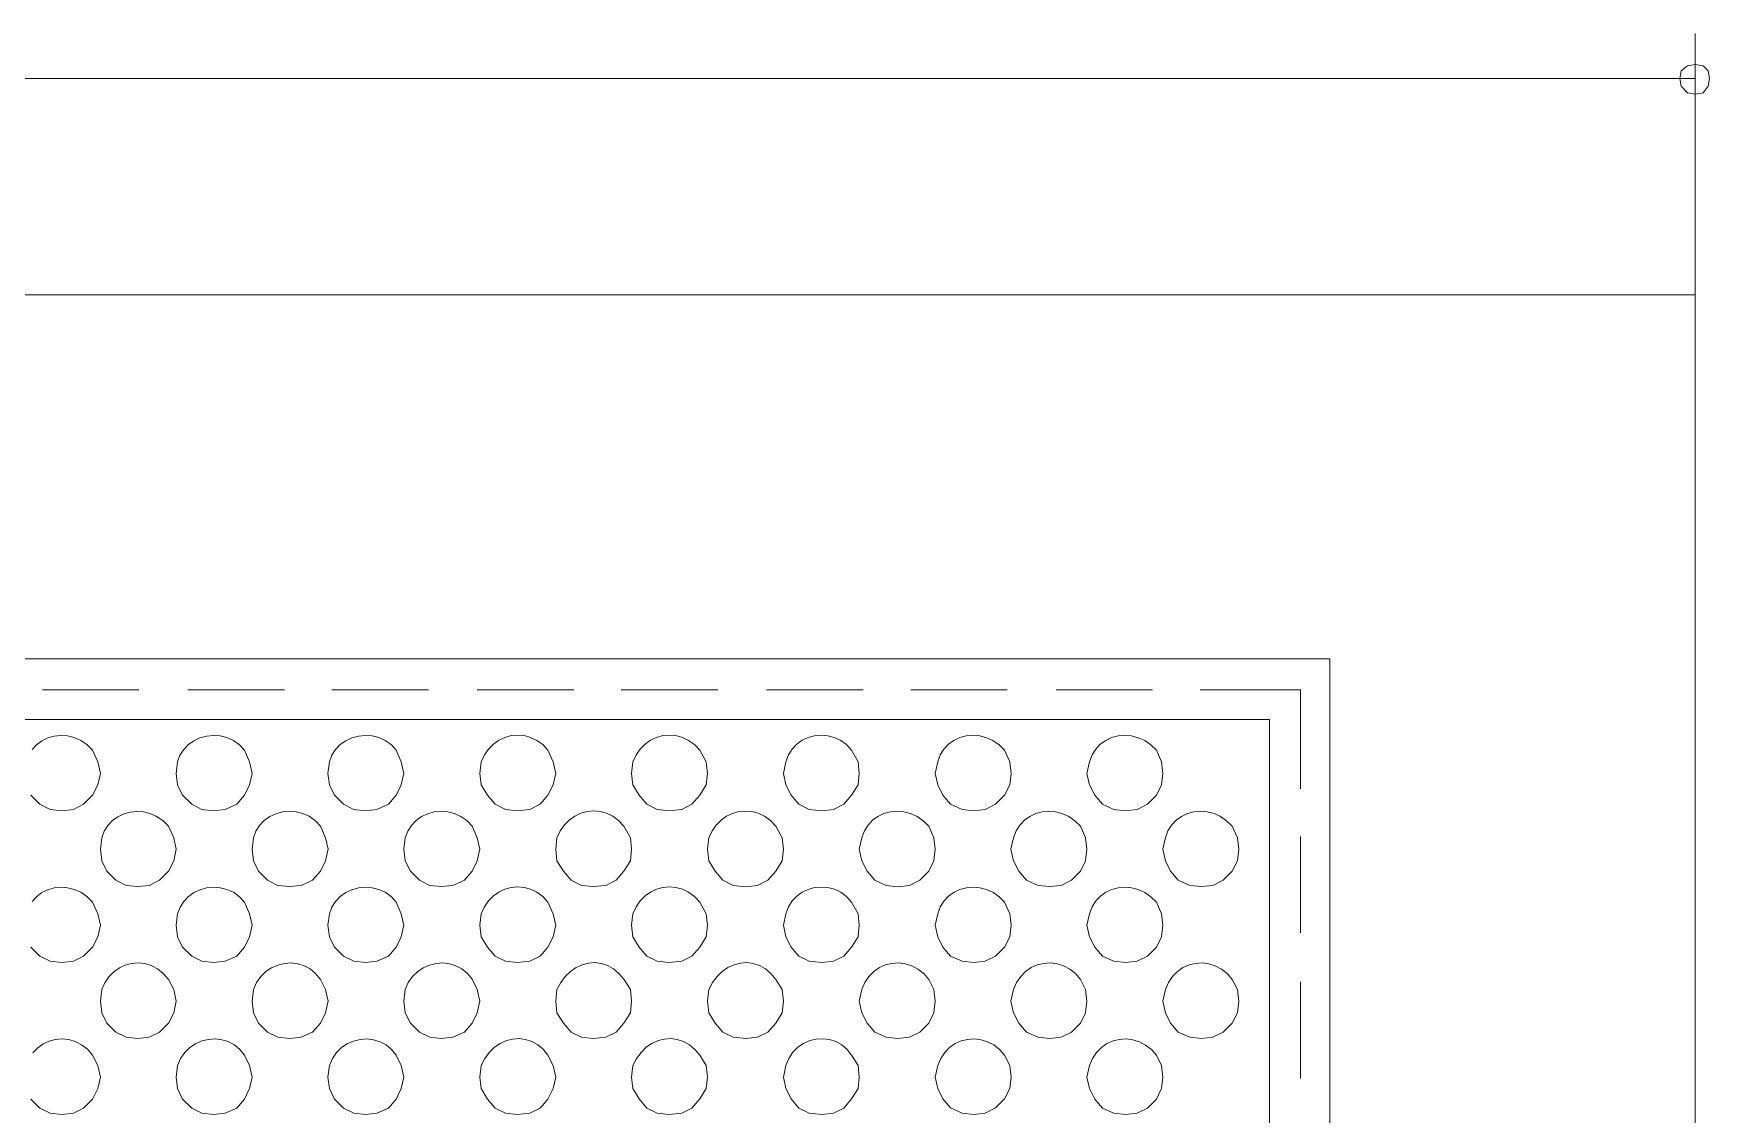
# Model space of a CAD drawing. Extents: x 0 to 248, y -13 to 228.
# Drawn here: x 105.48 to 139.03, y 109.62 to 131.25 of the extents above; entities that cross this region are included whole.
import ezdxf

# ---------------------------------------------------------------- set-up
doc = ezdxf.new("R2010")
doc.units = 0
doc.layers.add('GEOMETRY', color=7, linetype='Continuous')

msp = doc.modelspace()

# ---------------------------------------------------------------- linework, layer by layer
at = {"layer": 'GEOMETRY', "lineweight": 13}
for points in [[(138.747, 126.021), (138.747, 131.249)], [(31.075, 130.347), (138.747, 130.347)], [(31.075, 126.021), (138.747, 126.021)], [(138.747, 18.347), (138.747, 126.021)], [(38.363, 118.732), (131.433, 118.732)], [(131.433, 118.732), (131.433, 25.662)], [(105.656, 118.114), (107.587, 118.114)], [(108.566, 118.114), (110.497, 118.114)], [(111.45, 118.114), (113.381, 118.114)], [(114.36, 118.114), (116.291, 118.114)], [(117.244, 118.114), (119.176, 118.114)], [(120.154, 118.114), (122.086, 118.114)], [(123.038, 118.114), (124.97, 118.114)], [(125.949, 118.114), (127.88, 118.114)], [(128.833, 118.114), (130.842, 118.114)], [(130.841, 118.114), (130.841, 116.132)], [(39.599, 117.523), (130.223, 117.523)], [(130.223, 117.523), (130.223, 26.873)], [(105.422, 116.004), (105.603, 115.824), (105.808, 115.72), (106.041, 115.695), (106.273, 115.72), (106.478, 115.824), (106.659, 116.004), (106.762, 116.211), (106.814, 116.441), (106.814, 116.441), (106.762, 116.673), (106.659, 116.906), (106.544, 117.017), (106.42, 117.102), (106.289, 117.16), (106.154, 117.193), (106.019, 117.201), (105.887, 117.187), (105.76, 117.151), (105.642, 117.093), (105.536, 117.016), (105.445, 116.919)], [(130.841, 115.179), (130.841, 113.248)], [(105.422, 112.965), (105.603, 112.785), (105.808, 112.681), (106.041, 112.656), (106.273, 112.681), (106.478, 112.785), (106.659, 112.965), (106.762, 113.172), (106.814, 113.402), (106.814, 113.402), (106.762, 113.634), (106.659, 113.865), (106.545, 113.977), (106.421, 114.062), (106.291, 114.121), (106.157, 114.154), (106.022, 114.163), (105.89, 114.149), (105.763, 114.113), (105.645, 114.055), (105.539, 113.978), (105.447, 113.881)], [(130.841, 112.269), (130.841, 110.337)], [(105.422, 109.925), (105.603, 109.745), (105.808, 109.641), (106.041, 109.616), (106.273, 109.641), (106.478, 109.745), (106.659, 109.925), (106.762, 110.132), (106.814, 110.364), (106.814, 110.364), (106.762, 110.594), (106.659, 110.801), (106.553, 110.92), (106.436, 111.01), (106.311, 111.074), (106.181, 111.113), (106.049, 111.127), (105.918, 111.116), (105.791, 111.082), (105.671, 111.026), (105.561, 110.949), (105.464, 110.85)]]:
    msp.add_lwpolyline(points, dxfattribs=at)
for points in [[(139.031, 130.347), (139.005, 130.5), (138.902, 130.605), (138.747, 130.632), (138.593, 130.605), (138.464, 130.5), (138.439, 130.347), (138.464, 130.193), (138.593, 130.064), (138.747, 130.038), (138.902, 130.064), (139.005, 130.193), (139.031, 130.347)], [(109.853, 116.441), (109.801, 116.673), (109.699, 116.906), (109.596, 117.017), (109.478, 117.101), (109.349, 117.159), (109.214, 117.192), (109.077, 117.201), (108.94, 117.187), (108.808, 117.151), (108.686, 117.094), (108.575, 117.017), (108.482, 116.92), (108.408, 116.805), (108.359, 116.673), (108.333, 116.441), (108.359, 116.211), (108.461, 116.004), (108.642, 115.824), (108.848, 115.72), (109.08, 115.695), (109.312, 115.72), (109.543, 115.824), (109.699, 116.004), (109.801, 116.211), (109.853, 116.441)], [(112.891, 116.441), (112.839, 116.673), (112.738, 116.906), (112.634, 117.017), (112.516, 117.102), (112.388, 117.161), (112.253, 117.194), (112.116, 117.203), (111.979, 117.189), (111.848, 117.153), (111.725, 117.096), (111.615, 117.018), (111.521, 116.921), (111.448, 116.806), (111.398, 116.673), (111.371, 116.441), (111.398, 116.211), (111.5, 116.004), (111.681, 115.824), (111.886, 115.72), (112.119, 115.695), (112.35, 115.72), (112.582, 115.824), (112.738, 116.004), (112.839, 116.211), (112.891, 116.441)], [(115.93, 116.441), (115.878, 116.673), (115.776, 116.906), (115.67, 117.018), (115.553, 117.103), (115.429, 117.163), (115.3, 117.198), (115.169, 117.209), (115.039, 117.197), (114.912, 117.162), (114.792, 117.105), (114.682, 117.027), (114.584, 116.929), (114.502, 116.81), (114.437, 116.673), (114.41, 116.441), (114.437, 116.211), (114.566, 116.004), (114.72, 115.824), (114.925, 115.72), (115.158, 115.695), (115.415, 115.72), (115.621, 115.824), (115.776, 116.004), (115.878, 116.211), (115.93, 116.441)], [(118.968, 116.441), (118.944, 116.673), (118.815, 116.906), (118.709, 117.017), (118.592, 117.103), (118.468, 117.163), (118.338, 117.198), (118.207, 117.209), (118.077, 117.197), (117.95, 117.162), (117.83, 117.105), (117.72, 117.027), (117.622, 116.928), (117.54, 116.81), (117.475, 116.673), (117.449, 116.441), (117.475, 116.211), (117.603, 116.004), (117.758, 115.824), (117.964, 115.72), (118.197, 115.695), (118.453, 115.72), (118.659, 115.824), (118.815, 116.004), (118.944, 116.211), (118.968, 116.441)], [(122.008, 116.441), (121.984, 116.673), (121.854, 116.906), (121.752, 117.017), (121.637, 117.102), (121.512, 117.161), (121.38, 117.196), (121.246, 117.207), (121.113, 117.195), (120.984, 117.161), (120.864, 117.104), (120.755, 117.026), (120.663, 116.928), (120.59, 116.81), (120.54, 116.673), (120.489, 116.441), (120.54, 116.211), (120.643, 116.004), (120.798, 115.824), (121.004, 115.722), (121.261, 115.695), (121.493, 115.722), (121.7, 115.824), (121.854, 116.004), (121.984, 116.211), (122.008, 116.441)], [(125.047, 116.441), (125.023, 116.673), (124.918, 116.906), (124.806, 117.014), (124.684, 117.097), (124.554, 117.156), (124.42, 117.191), (124.284, 117.203), (124.15, 117.191), (124.022, 117.157), (123.903, 117.102), (123.795, 117.025), (123.703, 116.928), (123.63, 116.81), (123.579, 116.673), (123.528, 116.441), (123.579, 116.211), (123.683, 116.004), (123.837, 115.824), (124.068, 115.72), (124.3, 115.695), (124.532, 115.72), (124.738, 115.824), (124.918, 116.004), (125.023, 116.211), (125.047, 116.441)], [(128.086, 116.441), (128.06, 116.673), (127.957, 116.906), (127.846, 117.014), (127.724, 117.097), (127.594, 117.156), (127.459, 117.191), (127.323, 117.203), (127.19, 117.192), (127.061, 117.158), (126.942, 117.102), (126.834, 117.026), (126.742, 116.928), (126.669, 116.81), (126.618, 116.673), (126.566, 116.441), (126.618, 116.211), (126.722, 116.004), (126.875, 115.824), (127.107, 115.72), (127.339, 115.695), (127.571, 115.72), (127.777, 115.824), (127.957, 116.004), (128.06, 116.211), (128.086, 116.441)], [(108.334, 114.923), (108.282, 115.153), (108.179, 115.386), (108.064, 115.498), (107.94, 115.582), (107.809, 115.64), (107.675, 115.673), (107.54, 115.682), (107.408, 115.668), (107.281, 115.632), (107.164, 115.574), (107.057, 115.497), (106.966, 115.4), (106.892, 115.285), (106.84, 115.153), (106.814, 114.923), (106.84, 114.691), (106.943, 114.484), (107.123, 114.304), (107.329, 114.2), (107.561, 114.175), (107.792, 114.2), (107.999, 114.304), (108.179, 114.484), (108.282, 114.691), (108.334, 114.923)], [(111.372, 114.923), (111.321, 115.153), (111.218, 115.386), (111.114, 115.498), (110.996, 115.583), (110.867, 115.641), (110.733, 115.675), (110.596, 115.684), (110.46, 115.67), (110.329, 115.634), (110.206, 115.576), (110.096, 115.499), (110.003, 115.401), (109.929, 115.286), (109.879, 115.153), (109.852, 114.923), (109.879, 114.691), (109.982, 114.484), (110.162, 114.304), (110.368, 114.2), (110.6, 114.175), (110.832, 114.2), (111.062, 114.304), (111.218, 114.484), (111.321, 114.691), (111.372, 114.923)], [(114.411, 114.923), (114.36, 115.153), (114.257, 115.386), (114.152, 115.498), (114.034, 115.582), (113.906, 115.641), (113.772, 115.674), (113.635, 115.684), (113.499, 115.67), (113.368, 115.634), (113.246, 115.576), (113.136, 115.498), (113.042, 115.401), (112.968, 115.286), (112.917, 115.153), (112.891, 114.923), (112.917, 114.691), (113.021, 114.484), (113.201, 114.304), (113.407, 114.2), (113.639, 114.175), (113.87, 114.2), (114.101, 114.304), (114.257, 114.484), (114.36, 114.691), (114.411, 114.923)], [(117.45, 114.922), (117.425, 115.153), (117.296, 115.386), (117.189, 115.498), (117.072, 115.584), (116.947, 115.644), (116.818, 115.679), (116.687, 115.69), (116.557, 115.678), (116.431, 115.643), (116.312, 115.585), (116.202, 115.507), (116.104, 115.409), (116.021, 115.29), (115.956, 115.153), (115.93, 114.922), (115.956, 114.691), (116.085, 114.484), (116.24, 114.304), (116.446, 114.2), (116.678, 114.175), (116.934, 114.2), (117.14, 114.304), (117.296, 114.484), (117.425, 114.691), (117.45, 114.922)], [(120.489, 114.922), (120.463, 115.153), (120.335, 115.386), (120.228, 115.498), (120.111, 115.583), (119.987, 115.643), (119.857, 115.678), (119.726, 115.689), (119.596, 115.676), (119.47, 115.641), (119.35, 115.584), (119.24, 115.506), (119.142, 115.408), (119.06, 115.29), (118.995, 115.153), (118.968, 114.922), (118.995, 114.691), (119.124, 114.484), (119.279, 114.304), (119.485, 114.2), (119.743, 114.174), (119.973, 114.2), (120.179, 114.304), (120.335, 114.484), (120.463, 114.691), (120.489, 114.922)], [(123.528, 114.922), (123.502, 115.153), (123.399, 115.385), (123.288, 115.494), (123.165, 115.577), (123.035, 115.636), (122.9, 115.671), (122.764, 115.682), (122.631, 115.671), (122.503, 115.637), (122.383, 115.581), (122.276, 115.504), (122.184, 115.407), (122.11, 115.29), (122.059, 115.153), (122.007, 114.922), (122.059, 114.691), (122.163, 114.484), (122.318, 114.304), (122.549, 114.2), (122.781, 114.174), (123.012, 114.2), (123.218, 114.304), (123.399, 114.484), (123.502, 114.691), (123.528, 114.922)], [(126.566, 114.923), (126.541, 115.153), (126.437, 115.386), (126.326, 115.494), (126.204, 115.578), (126.073, 115.636), (125.939, 115.671), (125.803, 115.682), (125.669, 115.671), (125.541, 115.637), (125.422, 115.582), (125.314, 115.505), (125.222, 115.407), (125.149, 115.29), (125.098, 115.153), (125.046, 114.923), (125.098, 114.691), (125.202, 114.484), (125.356, 114.304), (125.587, 114.2), (125.82, 114.175), (126.051, 114.2), (126.257, 114.304), (126.437, 114.484), (126.541, 114.691), (126.566, 114.923)], [(129.605, 114.923), (129.58, 115.153), (129.476, 115.386), (129.364, 115.494), (129.242, 115.578), (129.111, 115.636), (128.977, 115.671), (128.841, 115.683), (128.708, 115.671), (128.58, 115.637), (128.461, 115.582), (128.353, 115.505), (128.262, 115.408), (128.188, 115.29), (128.137, 115.153), (128.085, 114.923), (128.137, 114.691), (128.241, 114.484), (128.394, 114.304), (128.626, 114.2), (128.859, 114.175), (129.089, 114.2), (129.295, 114.304), (129.476, 114.484), (129.58, 114.691), (129.605, 114.923)], [(109.853, 113.402), (109.801, 113.634), (109.699, 113.867), (109.596, 113.978), (109.478, 114.062), (109.349, 114.12), (109.214, 114.154), (109.077, 114.163), (108.94, 114.149), (108.809, 114.113), (108.686, 114.056), (108.576, 113.978), (108.482, 113.881), (108.409, 113.766), (108.359, 113.634), (108.333, 113.402), (108.359, 113.172), (108.461, 112.965), (108.642, 112.785), (108.848, 112.681), (109.08, 112.656), (109.312, 112.681), (109.543, 112.785), (109.699, 112.965), (109.801, 113.172), (109.853, 113.402)], [(112.891, 113.402), (112.839, 113.634), (112.738, 113.867), (112.634, 113.978), (112.516, 114.062), (112.388, 114.12), (112.253, 114.154), (112.116, 114.163), (111.979, 114.149), (111.848, 114.113), (111.725, 114.056), (111.615, 113.978), (111.521, 113.881), (111.448, 113.766), (111.398, 113.634), (111.371, 113.402), (111.398, 113.172), (111.5, 112.965), (111.681, 112.785), (111.886, 112.683), (112.119, 112.656), (112.35, 112.683), (112.582, 112.785), (112.738, 112.965), (112.839, 113.172), (112.891, 113.402)], [(115.93, 113.404), (115.878, 113.634), (115.776, 113.867), (115.67, 113.978), (115.554, 114.064), (115.429, 114.124), (115.3, 114.159), (115.169, 114.17), (115.039, 114.157), (114.912, 114.122), (114.792, 114.066), (114.682, 113.988), (114.584, 113.889), (114.502, 113.771), (114.437, 113.634), (114.41, 113.404), (114.437, 113.172), (114.566, 112.965), (114.72, 112.785), (114.925, 112.683), (115.158, 112.656), (115.415, 112.683), (115.621, 112.785), (115.776, 112.965), (115.878, 113.172), (115.93, 113.404)], [(118.968, 113.404), (118.944, 113.634), (118.815, 113.867), (118.709, 113.978), (118.592, 114.063), (118.468, 114.123), (118.338, 114.158), (118.207, 114.17), (118.076, 114.157), (117.95, 114.123), (117.83, 114.066), (117.72, 113.988), (117.622, 113.889), (117.54, 113.771), (117.475, 113.634), (117.449, 113.404), (117.475, 113.172), (117.603, 112.965), (117.758, 112.785), (117.964, 112.683), (118.197, 112.656), (118.453, 112.683), (118.659, 112.785), (118.815, 112.965), (118.944, 113.172), (118.968, 113.404)], [(122.008, 113.404), (121.984, 113.634), (121.854, 113.867), (121.752, 113.977), (121.637, 114.062), (121.512, 114.122), (121.38, 114.157), (121.246, 114.168), (121.112, 114.155), (120.983, 114.121), (120.863, 114.064), (120.755, 113.987), (120.662, 113.888), (120.589, 113.771), (120.54, 113.634), (120.489, 113.404), (120.54, 113.172), (120.643, 112.967), (120.798, 112.785), (121.004, 112.683), (121.261, 112.656), (121.493, 112.683), (121.7, 112.785), (121.854, 112.967), (121.984, 113.172), (122.008, 113.404)], [(125.047, 113.402), (125.023, 113.634), (124.918, 113.865), (124.807, 113.974), (124.686, 114.058), (124.556, 114.117), (124.422, 114.153), (124.286, 114.165), (124.153, 114.153), (124.025, 114.12), (123.905, 114.064), (123.797, 113.987), (123.705, 113.889), (123.631, 113.771), (123.579, 113.634), (123.528, 113.402), (123.579, 113.172), (123.683, 112.965), (123.837, 112.785), (124.068, 112.681), (124.3, 112.656), (124.532, 112.681), (124.738, 112.785), (124.918, 112.965), (125.023, 113.172), (125.047, 113.402)], [(128.086, 113.402), (128.06, 113.634), (127.957, 113.865), (127.846, 113.974), (127.725, 114.058), (127.595, 114.117), (127.461, 114.152), (127.325, 114.164), (127.192, 114.153), (127.064, 114.12), (126.944, 114.064), (126.836, 113.987), (126.744, 113.89), (126.67, 113.772), (126.618, 113.634), (126.566, 113.402), (126.618, 113.172), (126.722, 112.965), (126.875, 112.785), (127.107, 112.681), (127.339, 112.656), (127.571, 112.681), (127.777, 112.785), (127.957, 112.965), (128.06, 113.172), (128.086, 113.402)], [(108.334, 111.882), (108.282, 112.114), (108.179, 112.319), (108.072, 112.438), (107.955, 112.53), (107.831, 112.595), (107.701, 112.634), (107.57, 112.648), (107.44, 112.638), (107.313, 112.604), (107.194, 112.548), (107.084, 112.47), (106.986, 112.371), (106.904, 112.252), (106.84, 112.114), (106.814, 111.882), (106.84, 111.652), (106.943, 111.446), (107.123, 111.265), (107.329, 111.161), (107.561, 111.136), (107.792, 111.161), (107.999, 111.265), (108.179, 111.446), (108.282, 111.652), (108.334, 111.882)], [(111.372, 111.882), (111.321, 112.114), (111.218, 112.319), (111.124, 112.436), (111.015, 112.527), (110.894, 112.592), (110.765, 112.632), (110.631, 112.647), (110.497, 112.638), (110.365, 112.606), (110.24, 112.551), (110.125, 112.474), (110.024, 112.375), (109.941, 112.255), (109.879, 112.114), (109.852, 111.882), (109.879, 111.652), (109.982, 111.446), (110.162, 111.265), (110.368, 111.161), (110.6, 111.136), (110.832, 111.161), (111.062, 111.265), (111.218, 111.446), (111.321, 111.652), (111.372, 111.882)], [(114.411, 111.882), (114.36, 112.114), (114.257, 112.321), (114.162, 112.438), (114.053, 112.529), (113.931, 112.593), (113.802, 112.633), (113.668, 112.647), (113.534, 112.638), (113.402, 112.605), (113.277, 112.55), (113.162, 112.473), (113.062, 112.374), (112.979, 112.254), (112.917, 112.114), (112.891, 111.882), (112.917, 111.652), (113.021, 111.446), (113.201, 111.265), (113.407, 111.161), (113.639, 111.136), (113.87, 111.161), (114.101, 111.265), (114.257, 111.446), (114.36, 111.652), (114.411, 111.882)], [(117.45, 111.881), (117.425, 112.114), (117.296, 112.321), (117.197, 112.44), (117.087, 112.532), (116.969, 112.598), (116.844, 112.638), (116.715, 112.654), (116.587, 112.645), (116.46, 112.613), (116.338, 112.557), (116.224, 112.479), (116.121, 112.378), (116.03, 112.257), (115.956, 112.114), (115.93, 111.881), (115.956, 111.652), (116.085, 111.446), (116.24, 111.265), (116.446, 111.161), (116.678, 111.138), (116.934, 111.161), (117.14, 111.265), (117.296, 111.446), (117.425, 111.652), (117.45, 111.881)], [(120.489, 111.881), (120.463, 112.114), (120.335, 112.319), (120.237, 112.438), (120.128, 112.531), (120.009, 112.597), (119.885, 112.638), (119.757, 112.654), (119.628, 112.646), (119.501, 112.613), (119.379, 112.558), (119.265, 112.48), (119.161, 112.379), (119.07, 112.257), (118.995, 112.114), (118.968, 111.881), (118.995, 111.652), (119.124, 111.444), (119.279, 111.265), (119.485, 111.161), (119.743, 111.136), (119.973, 111.161), (120.179, 111.265), (120.335, 111.444), (120.463, 111.652), (120.489, 111.881)], [(123.528, 111.881), (123.502, 112.114), (123.399, 112.319), (123.298, 112.435), (123.184, 112.525), (123.06, 112.59), (122.929, 112.631), (122.796, 112.647), (122.663, 112.64), (122.534, 112.609), (122.411, 112.554), (122.299, 112.477), (122.201, 112.378), (122.12, 112.257), (122.059, 112.114), (122.007, 111.881), (122.059, 111.652), (122.163, 111.446), (122.318, 111.265), (122.549, 111.161), (122.781, 111.135), (123.012, 111.161), (123.218, 111.265), (123.399, 111.446), (123.502, 111.652), (123.528, 111.881)], [(126.566, 111.882), (126.541, 112.114), (126.437, 112.319), (126.337, 112.435), (126.223, 112.525), (126.099, 112.59), (125.969, 112.63), (125.835, 112.647), (125.702, 112.639), (125.572, 112.608), (125.45, 112.554), (125.338, 112.477), (125.24, 112.378), (125.159, 112.257), (125.098, 112.114), (125.046, 111.882), (125.098, 111.652), (125.202, 111.446), (125.356, 111.265), (125.587, 111.161), (125.82, 111.136), (126.051, 111.161), (126.257, 111.265), (126.437, 111.446), (126.541, 111.652), (126.566, 111.882)], [(129.605, 111.882), (129.58, 112.114), (129.476, 112.319), (129.375, 112.435), (129.26, 112.525), (129.136, 112.59), (129.006, 112.631), (128.873, 112.647), (128.74, 112.64), (128.611, 112.609), (128.489, 112.555), (128.377, 112.478), (128.279, 112.378), (128.198, 112.257), (128.137, 112.114), (128.085, 111.882), (128.137, 111.652), (128.241, 111.446), (128.394, 111.265), (128.626, 111.161), (128.859, 111.136), (129.089, 111.161), (129.295, 111.265), (129.476, 111.446), (129.58, 111.652), (129.605, 111.882)], [(109.853, 110.364), (109.801, 110.594), (109.699, 110.801), (109.606, 110.918), (109.496, 111.008), (109.375, 111.073), (109.245, 111.112), (109.111, 111.127), (108.976, 111.118), (108.844, 111.086), (108.718, 111.03), (108.603, 110.953), (108.503, 110.854), (108.42, 110.735), (108.359, 110.594), (108.333, 110.364), (108.359, 110.132), (108.461, 109.925), (108.642, 109.745), (108.848, 109.641), (109.08, 109.616), (109.312, 109.641), (109.543, 109.745), (109.699, 109.925), (109.801, 110.132), (109.853, 110.364)], [(112.891, 110.364), (112.839, 110.594), (112.738, 110.801), (112.645, 110.918), (112.536, 111.008), (112.414, 111.072), (112.285, 111.112), (112.15, 111.127), (112.015, 111.118), (111.883, 111.085), (111.758, 111.03), (111.643, 110.953), (111.542, 110.854), (111.459, 110.735), (111.398, 110.594), (111.371, 110.364), (111.398, 110.132), (111.5, 109.925), (111.681, 109.745), (111.886, 109.641), (112.119, 109.616), (112.35, 109.641), (112.582, 109.745), (112.738, 109.925), (112.839, 110.132), (112.891, 110.364)], [(115.93, 110.364), (115.878, 110.594), (115.776, 110.801), (115.679, 110.92), (115.57, 111.011), (115.451, 111.077), (115.326, 111.118), (115.198, 111.134), (115.069, 111.125), (114.942, 111.093), (114.82, 111.038), (114.706, 110.96), (114.602, 110.86), (114.512, 110.738), (114.437, 110.594), (114.41, 110.364), (114.437, 110.132), (114.566, 109.925), (114.72, 109.745), (114.925, 109.641), (115.158, 109.616), (115.415, 109.641), (115.621, 109.745), (115.776, 109.925), (115.878, 110.132), (115.93, 110.364)], [(118.968, 110.364), (118.944, 110.594), (118.815, 110.801), (118.718, 110.919), (118.608, 111.011), (118.49, 111.077), (118.365, 111.118), (118.236, 111.133), (118.107, 111.125), (117.98, 111.093), (117.857, 111.038), (117.743, 110.96), (117.639, 110.859), (117.549, 110.738), (117.475, 110.594), (117.449, 110.364), (117.475, 110.132), (117.603, 109.927), (117.758, 109.745), (117.964, 109.641), (118.197, 109.616), (118.453, 109.641), (118.659, 109.745), (118.815, 109.927), (118.944, 110.132), (118.968, 110.364)], [(122.008, 110.364), (121.984, 110.594), (121.854, 110.801), (121.763, 110.917), (121.656, 111.008), (121.537, 111.073), (121.41, 111.114), (121.279, 111.131), (121.146, 111.124), (121.017, 111.093), (120.893, 111.038), (120.78, 110.961), (120.681, 110.861), (120.6, 110.739), (120.54, 110.594), (120.489, 110.364), (120.54, 110.132), (120.643, 109.927), (120.798, 109.745), (121.004, 109.641), (121.261, 109.616), (121.493, 109.641), (121.7, 109.745), (121.854, 109.927), (121.984, 110.132), (122.008, 110.364)], [(125.047, 110.363), (125.023, 110.595), (124.918, 110.802), (124.817, 110.916), (124.702, 111.006), (124.578, 111.07), (124.448, 111.11), (124.314, 111.126), (124.181, 111.119), (124.051, 111.088), (123.929, 111.034), (123.817, 110.957), (123.719, 110.858), (123.639, 110.737), (123.579, 110.595), (123.528, 110.363), (123.579, 110.133), (123.683, 109.926), (123.837, 109.746), (124.068, 109.642), (124.3, 109.617), (124.532, 109.642), (124.738, 109.746), (124.918, 109.926), (125.023, 110.133), (125.047, 110.363)], [(128.086, 110.364), (128.06, 110.594), (127.957, 110.801), (127.856, 110.916), (127.742, 111.005), (127.618, 111.07), (127.487, 111.11), (127.353, 111.126), (127.22, 111.118), (127.09, 111.087), (126.968, 111.033), (126.856, 110.957), (126.758, 110.858), (126.677, 110.737), (126.618, 110.594), (126.566, 110.364), (126.618, 110.132), (126.722, 109.925), (126.875, 109.745), (127.107, 109.641), (127.339, 109.616), (127.571, 109.641), (127.777, 109.745), (127.957, 109.925), (128.06, 110.132), (128.086, 110.364)]]:
    msp.add_lwpolyline(points, close=True, dxfattribs=at)

doc.saveas('drawing.dxf')
